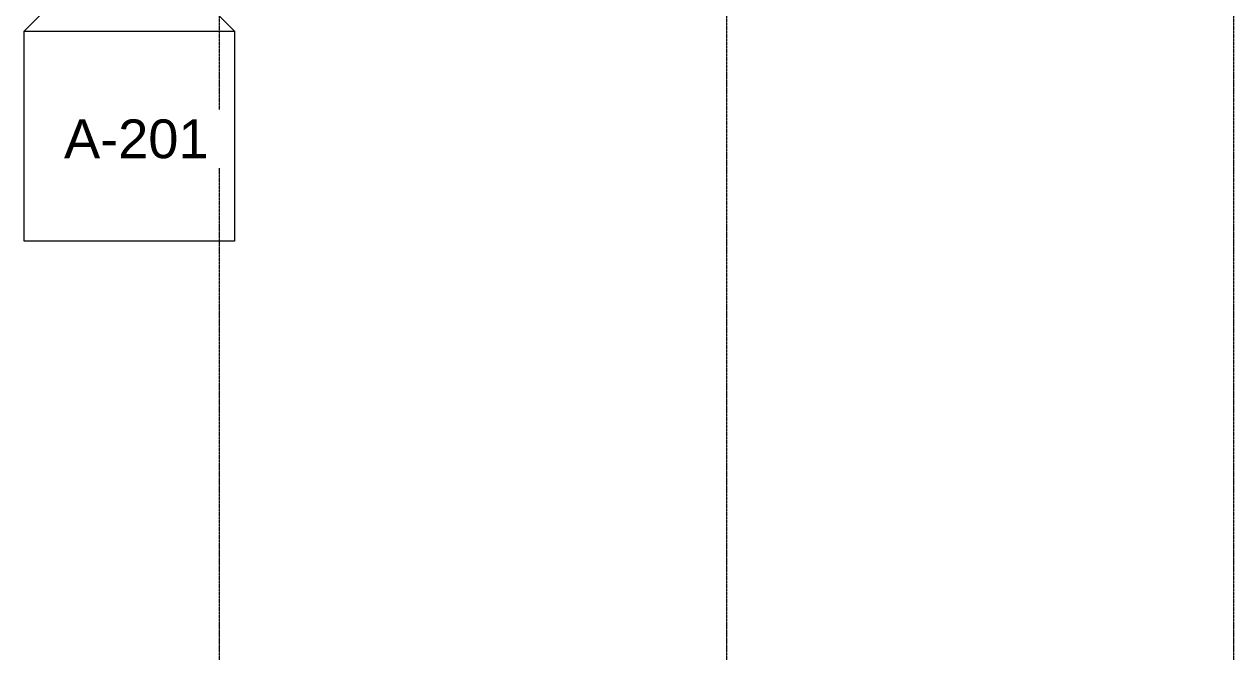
# Model space of a CAD drawing. Header units: inches. Extents: x 20139 to 37433, y -23296 to -20170.
# Drawn here: x 24132 to 24823, y -23276 to -22913 of the extents above; entities that cross this region are included whole.
import ezdxf

# ---------------------------------------------------------------- set-up
doc = ezdxf.new("R2010")
doc.units = ezdxf.units.IN
doc.header["$MEASUREMENT"] = 0
doc.linetypes.add('Grid Line 1_2_', pattern=[0.875, 0.5, -0.125, 0.125, -0.125])
doc.layers.add('G-ANNO-SYMB', color=111, linetype='Continuous', lineweight=9)
doc.layers.add('S-GRID', color=1, linetype='Continuous', lineweight=9)
doc.styles.add('Arial_1', font='arial.ttf', dxfattribs={"height": 22.129491})

# ---------------------------------------------------------------- blocks, each defined once
blk = doc.blocks.new('Elevation - Detail Number-93309-Structural Framing')
at = {"layer": 'G-ANNO-SYMB'}
for p, q in [((-0.25, -0.25), (-0.25, 0.25)), ((-0.25, 0.25), (0.25, 0.25)), ((0.25, 0.25), (0.25, -0.25)), ((0.25, -0.25), (-0.25, -0.25))]:
    blk.add_line(p, q, dxfattribs=at)
blk = doc.blocks.new('Elevation - Detail Number-93036-Structural Framing')
at = {"layer": 'G-ANNO-SYMB'}
for p, q in [((0, 0.25), (-0.25, 0)), ((0.25, 0), (0, 0.25)), ((-0.25, 0), (0.25, 0))]:
    blk.add_line(p, q, dxfattribs=at)

msp = doc.modelspace()

# ---------------------------------------------------------------- linework, layer by layer
at = {"layer": 'S-GRID', "linetype": 'Grid Line 1_2_'}
for p, q in [((24243.89023, -23275.7461), (24243.89023, -20486.01334)), ((24533.39023, -23275.7461), (24533.39023, -20486.01334)), ((24822.89023, -23275.7461), (24822.89023, -20486.01334))]:
    msp.add_line(p, q, dxfattribs=at)

# ---------------------------------------------------------------- block references
at = {"layer": 'G-ANNO-SYMB', "xscale": 239.9999999999998, "yscale": 239.9999999999998, "zscale": 239.9999999999998}
for name, p in [('Elevation - Detail Number-93036-Structural Framing', (24192.35659, -22916.6617)), ('Elevation - Detail Number-93309-Structural Framing', (24192.35659, -22976.6617))]:
    msp.add_blockref(name, p, dxfattribs=at)

# ---------------------------------------------------------------- next in the draw order: texts
at = {"layer": 'G-ANNO-SYMB', "insert": (24196.35051, -22967.12812), "char_height": 22.129491, "width": 98.28, "attachment_point": 2, "line_spacing_factor": 0.938532, "style": 'Arial_1', "bg_fill": 3, "box_fill_scale": 1.25, "bg_fill_color": 0, "bg_fill_transparency": 0}
msp.add_mtext('A-201', dxfattribs=at)

doc.saveas('drawing.dxf')
